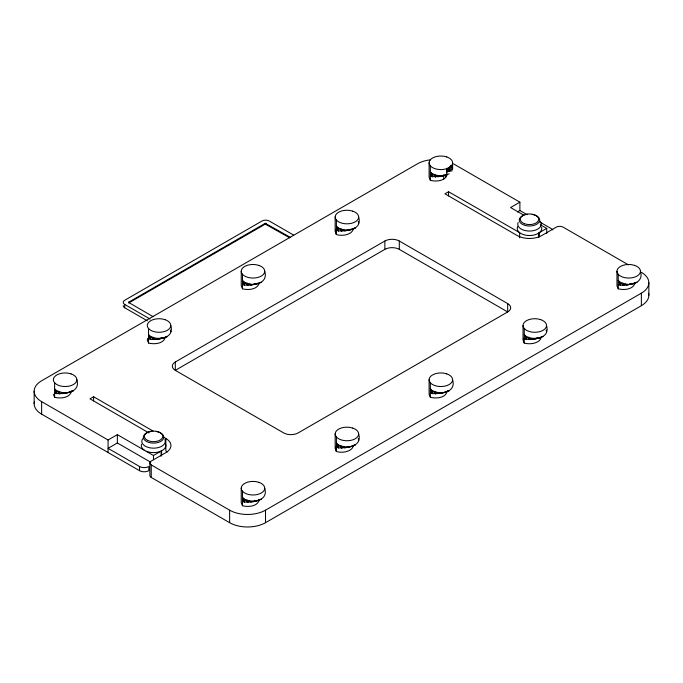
<?xml version="1.0" encoding="UTF-8"?>
<svg xmlns="http://www.w3.org/2000/svg" width="683" height="683" viewBox="0 0 683 683"><rect width="100%" height="100%" fill="white"/><g stroke="black" fill="none" stroke-linecap="round" stroke-linejoin="round"><path stroke-width="1.02" d="M54.614 393.101L56.655 393.587L56.809 390.787L54.614 388.926L56.655 393.587C65.397 393.903 80.705 392.435 76.872 379.739M148.544 338.87L150.593 339.357L150.738 336.557L148.544 334.696L150.593 339.357C159.335 339.673 174.643 338.205 170.801 325.501M242.482 284.64L244.523 285.127L244.676 282.327L242.482 280.465L244.523 285.127L250.61 285.127L255.408 283.915M242.482 501.57L244.523 502.056L244.676 499.256L242.482 497.395L244.523 502.056C253.265 502.372 268.581 500.904 264.739 488.2M358.669 217.04C362.46 229.889 347.177 231.247 338.461 230.897L338.606 228.096L336.412 226.235M358.669 433.97C362.511 446.673 347.203 448.142 338.461 447.826L338.606 445.026L336.412 443.165M430.35 176.171L432.39 176.658L432.544 173.858L430.35 171.996L432.39 176.658L438.477 176.658L449.166 173.858M430.35 393.101L432.39 393.587L432.544 390.787L430.35 388.926L432.39 393.587C441.133 393.903 456.449 392.435 452.607 379.739M546.537 325.501C550.378 338.205 535.071 339.673 526.328 339.357L526.482 336.557L524.279 334.696M618.217 284.64L620.258 285.127L620.412 282.327L618.217 280.465L620.258 285.127L626.345 285.127L631.143 283.915M71.45 391.205C69.905 398.146 60.249 398.77 54.614 397.275L53.368 394.339M147.699 338.35L147.297 340.108L148.544 343.037C154.187 344.539 163.843 343.916 165.38 336.975M259.318 282.745C257.773 289.677 248.125 290.309 242.482 288.807L241.236 285.87L241.236 271.271M259.318 499.674C257.773 506.615 248.125 507.238 242.482 505.736L241.236 502.799L241.236 488.2M353.248 228.515A11.748 6.787 0 0 1 338.461 235.063L336.412 234.576L335.566 233.398L335.566 229.881M353.248 445.444A11.748 6.787 0 0 1 338.461 451.992L336.412 451.506L335.566 450.328L335.566 446.81M452.206 170.818L446.784 171.86L447.843 168.163M447.186 174.276C445.64 181.217 435.993 181.84 430.35 180.346L429.103 177.409L429.103 162.802M447.186 391.205C445.64 398.146 435.993 398.77 430.35 397.275L429.103 394.339L429.103 379.739M541.124 336.975A11.748 6.787 0 0 1 526.328 343.532L524.279 343.037L523.434 341.859L523.434 338.35M635.053 282.745C633.508 289.677 623.861 290.309 618.217 288.807L616.971 285.87L616.971 271.271M446.784 171.86L451.028 165.67L452.607 169.06L446.784 171.86L452.206 167.309M451.028 165.67L447.186 170.11L446.784 168.351M517.646 226.611A12.26 7.078 0 0 0 523.759 234.704A12.26 7.078 0 0 0 538.785 233.057L540.33 231.75A12.26 7.078 0 0 0 541.534 227.123M290.548 237.479L265.277 223.29L128.455 302.347L153.265 316.741M289.643 237.786L265.277 224.126L128.694 302.979L128.694 302.142M153.052 431.058L93.597 396.738L89.985 398.821L148.885 432.92M519.626 237.863L519.626 232.647L448.56 191.727L444.949 193.818L517.202 235.533A17.374 10.032 0 0 0 541.773 235.533L556.312 227.14A4.815 2.775 0 0 1 563.116 227.14L628.48 264.876M175.309 362.007L384.853 241.022A10.219 5.899 0 0 1 399.307 241.022L507.691 303.602L507.691 311.943L298.147 432.928A10.219 5.899 0 0 1 283.693 432.928L175.309 370.348A10.219 5.899 0 0 1 175.309 362.007L175.309 370.348L384.853 249.372A10.219 5.899 0 0 1 399.307 249.372L507.691 311.943A10.219 5.899 0 0 0 507.691 303.602M430.452 159.813A25.544 14.753 0 0 0 417.373 163.852L41.629 380.781A25.544 14.753 0 0 0 41.629 401.638L108.076 439.997L117.348 434.644L153.47 455.501L153.47 459.676M527.088 214.684L519.883 210.518L519.883 202.177L510.594 207.538L524.04 215.307M150.781 462.246L117.356 442.977L108.076 448.338L139.563 466.523A6.557 3.782 0 0 0 148.834 466.523L148.834 470.689A6.557 3.782 0 0 1 139.563 470.689L41.629 414.154A25.544 14.753 0 0 1 34.372 401.8M517.347 211.978L519.883 210.518M153.47 455.501L161.111 451.087L161.111 456.304M546.733 233.603L546.733 228.387L539.092 232.792L539.092 236.967M164.022 437.393L165.858 438.452A17.374 10.032 0 0 1 165.858 452.641L151.25 461.068A4.73 2.732 0 0 0 151.25 464.927L229.625 510.175A25.373 14.65 0 0 0 265.508 510.175L641.371 293.169A25.544 14.753 0 0 0 641.371 272.312M149.867 462.997L149.867 475.513A4.73 2.732 0 0 0 151.25 477.443L229.625 522.691A25.373 14.65 0 0 0 265.508 522.691L641.371 305.685A25.544 14.753 0 0 0 648.628 293.331M443.899 175.616L438.477 176.658L437.812 175.616L432.544 173.858L435.438 176.888L437.812 175.616L443.899 175.616L446.733 174.942L446.733 168.684M349.961 229.847L344.539 230.897L343.882 229.847L338.606 228.096L341.5 231.127L343.882 229.847L349.961 229.847L352.795 229.172M256.023 284.085L250.61 285.127L249.944 284.085L244.676 282.327L247.562 285.357L249.944 284.085C257.986 285.622 267.949 281.157 264.739 271.271M162.093 338.316L156.672 339.357L156.006 338.316L150.738 336.557L153.632 339.588L156.006 338.316L162.093 338.316L167.361 336.557L165.551 336.907M68.155 392.546L62.742 393.587L62.076 392.546L56.809 390.787L59.694 393.818L62.076 392.546L68.155 392.546L73.422 390.787L70.716 391.316M631.766 284.085L626.345 285.127L625.679 284.085L620.412 282.327L623.306 285.357L625.679 284.085C633.722 285.622 643.685 281.157 640.475 271.271M537.828 338.316L532.407 339.357L531.75 338.316L526.482 336.557L529.368 339.588L531.75 338.316L537.828 338.316L543.096 336.557M443.899 392.546L438.477 393.587L437.812 392.546L432.544 390.787L435.438 393.818L437.812 392.546L443.899 392.546L449.166 390.787L447.356 391.137M349.961 446.776L344.539 447.826L343.882 446.776L338.606 445.026L341.5 448.057L343.882 446.776L349.961 446.776L355.228 445.026L353.418 445.367M256.023 501.015L250.61 502.056L249.944 501.015L244.676 499.256L247.562 502.287L249.944 501.015L256.023 501.015L261.299 499.256L258.584 499.777M442.934 175.266L441.312 175.983L446.733 174.942M255.066 283.727L253.444 284.444L258.857 283.402M161.939 337.598L159.506 338.683L164.927 337.641M630.802 283.727L629.18 284.444L634.601 283.402M537.675 337.598L535.241 338.683L540.663 337.641M165.414 443.711A12.26 7.078 0 0 1 161.572 450.908L159.301 451.805A12.26 7.078 0 0 1 146.29 451.241M350.319 229.42L355.228 228.096L352.522 228.617M257.371 283.385L261.299 282.327L259.489 282.677M633.107 283.385L637.034 282.327L635.224 282.677M65.577 392.913L70.989 391.871M441.312 392.913L446.733 391.871M347.374 447.143L352.795 446.101M253.444 501.373L258.857 500.332M336.412 230.402L338.461 230.897L336.745 226.688M524.279 338.87L526.328 339.357L524.612 335.157M336.412 447.331L338.461 447.826L336.745 443.617M540.279 224.758L546.733 228.387M453.495 163.852L519.883 202.177M539.715 221.966L551.429 228.737A6.471 3.739 0 0 1 552.837 229.949M293.63 235.08L269.239 221.002A5.105 2.954 0 0 0 262.016 221.002L124.724 300.264A5.105 2.954 0 0 0 124.724 304.439L124.724 307.777L147.306 320.814M124.724 304.439L150.021 319.038M524.689 335.626L526.328 339.357M336.821 227.166L338.461 230.897M336.821 444.095L338.461 447.826M618.542 280.918L620.258 285.127M430.674 172.458L432.39 176.658M430.674 389.387L432.39 393.587M242.806 280.918L244.523 285.127M242.806 497.847L244.523 502.056M148.877 335.157L150.593 339.357M54.939 389.387L56.655 393.587M622.845 283.402L623.306 285.357M528.915 337.641L529.368 339.588M434.977 174.942L435.438 176.888M434.977 391.871L435.438 393.818M341.048 229.172L341.5 231.127M341.048 446.101L341.5 448.057M247.109 283.402L247.562 285.357M247.109 500.332L247.562 502.287M153.171 337.641L153.632 339.588M59.242 391.871L59.694 393.818M546.135 330.009L546.537 331.759M358.268 221.54L358.669 223.298M358.268 438.469L358.669 440.228M170.4 330.009L170.801 331.759M117.348 434.644L117.356 442.977M648.85 282.745L648.85 295.261M641.371 293.169L641.371 305.685M618.217 274.207L618.217 288.807M538.785 233.057L538.785 237.232M524.279 328.438L524.279 343.037M523.033 325.501L523.033 340.108M452.607 162.802L452.607 169.06M448.56 191.727L448.56 195.901M445.615 175.582L445.615 177.674M443.745 174.908L443.745 179.074M430.35 165.738L430.35 180.346M430.35 382.668L430.35 397.275M399.307 241.022L399.307 249.372M384.853 241.022L384.853 249.372M336.412 219.977L336.412 234.576M336.412 436.907L336.412 451.506M335.165 217.04L335.165 231.639M335.165 433.97L335.165 448.569M265.986 223.29L265.986 224.126M265.508 510.175L265.508 522.691M265.277 223.29L265.277 224.126M242.482 274.207L242.482 288.807M242.482 491.137L242.482 505.736M229.625 510.175L229.625 522.691M165.858 438.452L165.858 450.968A17.374 10.032 0 0 1 167.352 451.958M161.572 450.908L161.572 455.083M151.25 464.927L151.25 477.443M148.544 328.438L148.544 343.037M139.563 466.523L139.563 470.689M108.076 439.997L108.076 452.513M93.597 396.738L93.597 400.904M54.614 382.668L54.614 397.275M41.629 401.638L41.629 414.154M34.15 391.205L34.15 403.721M540.262 221.557A11.748 6.787 0 0 1 530.367 231.033A11.748 6.787 0 0 1 518.141 222.513M532.134 214.402A10.219 5.899 0 0 1 538.52 222.854A10.219 5.899 0 0 1 522.819 224.57A10.219 5.899 0 0 1 523.417 215.35M525.406 214.693A10.219 5.899 0 0 1 527.592 214.3M144.275 450.165A12.26 7.078 0 0 1 141.526 444.232M164.919 439.621A11.748 6.787 0 0 1 152.693 448.142A11.748 6.787 0 0 1 142.798 438.657M156.211 431.502A10.219 5.899 0 0 1 161.939 440.586A10.219 5.899 0 0 1 145.197 440.586A10.219 5.899 0 0 1 150.926 431.502M124.724 307.777A5.105 2.954 0 0 1 123.23 305.685M446.733 156.928L443.899 156.253A11.748 6.787 0 0 0 429.505 164.56L430.674 166.2A11.748 6.787 0 0 0 449.166 167.6A11.748 6.787 0 0 0 446.733 156.928M634.601 265.397L631.766 264.714A11.748 6.787 0 0 0 617.372 273.029L618.542 274.66A11.748 6.787 0 0 0 637.034 276.069A11.748 6.787 0 0 0 634.601 265.397M352.795 211.167L349.961 210.484A11.748 6.787 0 0 0 335.566 218.791L336.745 220.43A11.748 6.787 0 0 0 355.228 221.838A11.748 6.787 0 0 0 352.795 211.167M540.663 319.627L537.828 318.952A11.748 6.787 0 0 0 523.434 327.259L524.612 328.899A11.748 6.787 0 0 0 543.096 330.299A11.748 6.787 0 0 0 540.663 319.627M258.857 265.397L256.023 264.714A11.748 6.787 0 0 0 241.637 273.029L242.806 274.66A11.748 6.787 0 0 0 261.299 276.069A11.748 6.787 0 0 0 258.857 265.397M446.733 373.857L443.899 373.183A11.748 6.787 0 0 0 429.505 381.49L430.674 383.129A11.748 6.787 0 0 0 449.166 384.538A11.748 6.787 0 0 0 446.733 373.857M164.927 319.627L162.093 318.952A11.748 6.787 0 0 0 147.699 327.259L148.877 328.899A11.748 6.787 0 0 0 167.361 330.299A11.748 6.787 0 0 0 164.927 319.627M352.795 428.096L349.961 427.413A11.748 6.787 0 0 0 335.566 435.728L336.745 437.359A11.748 6.787 0 0 0 355.228 438.768A11.748 6.787 0 0 0 352.795 428.096M70.989 373.857L68.155 373.183A11.748 6.787 0 0 0 53.769 381.49L54.939 383.129A11.748 6.787 0 0 0 73.422 384.538A11.748 6.787 0 0 0 70.989 373.857M258.857 482.326L256.023 481.652A11.748 6.787 0 0 0 241.637 489.959L242.806 491.589A11.748 6.787 0 0 0 261.299 492.998A11.748 6.787 0 0 0 258.857 482.326M524.595 223.759A9.195 5.31 0 0 0 538.682 219.465A9.195 5.31 0 0 0 525.193 214.573A9.195 5.31 0 0 0 524.595 223.759M147.571 440.39A9.195 5.31 0 0 0 162.605 437.351A9.195 5.31 0 0 0 150.533 431.357A9.195 5.31 0 0 0 147.571 440.39"/></g></svg>
